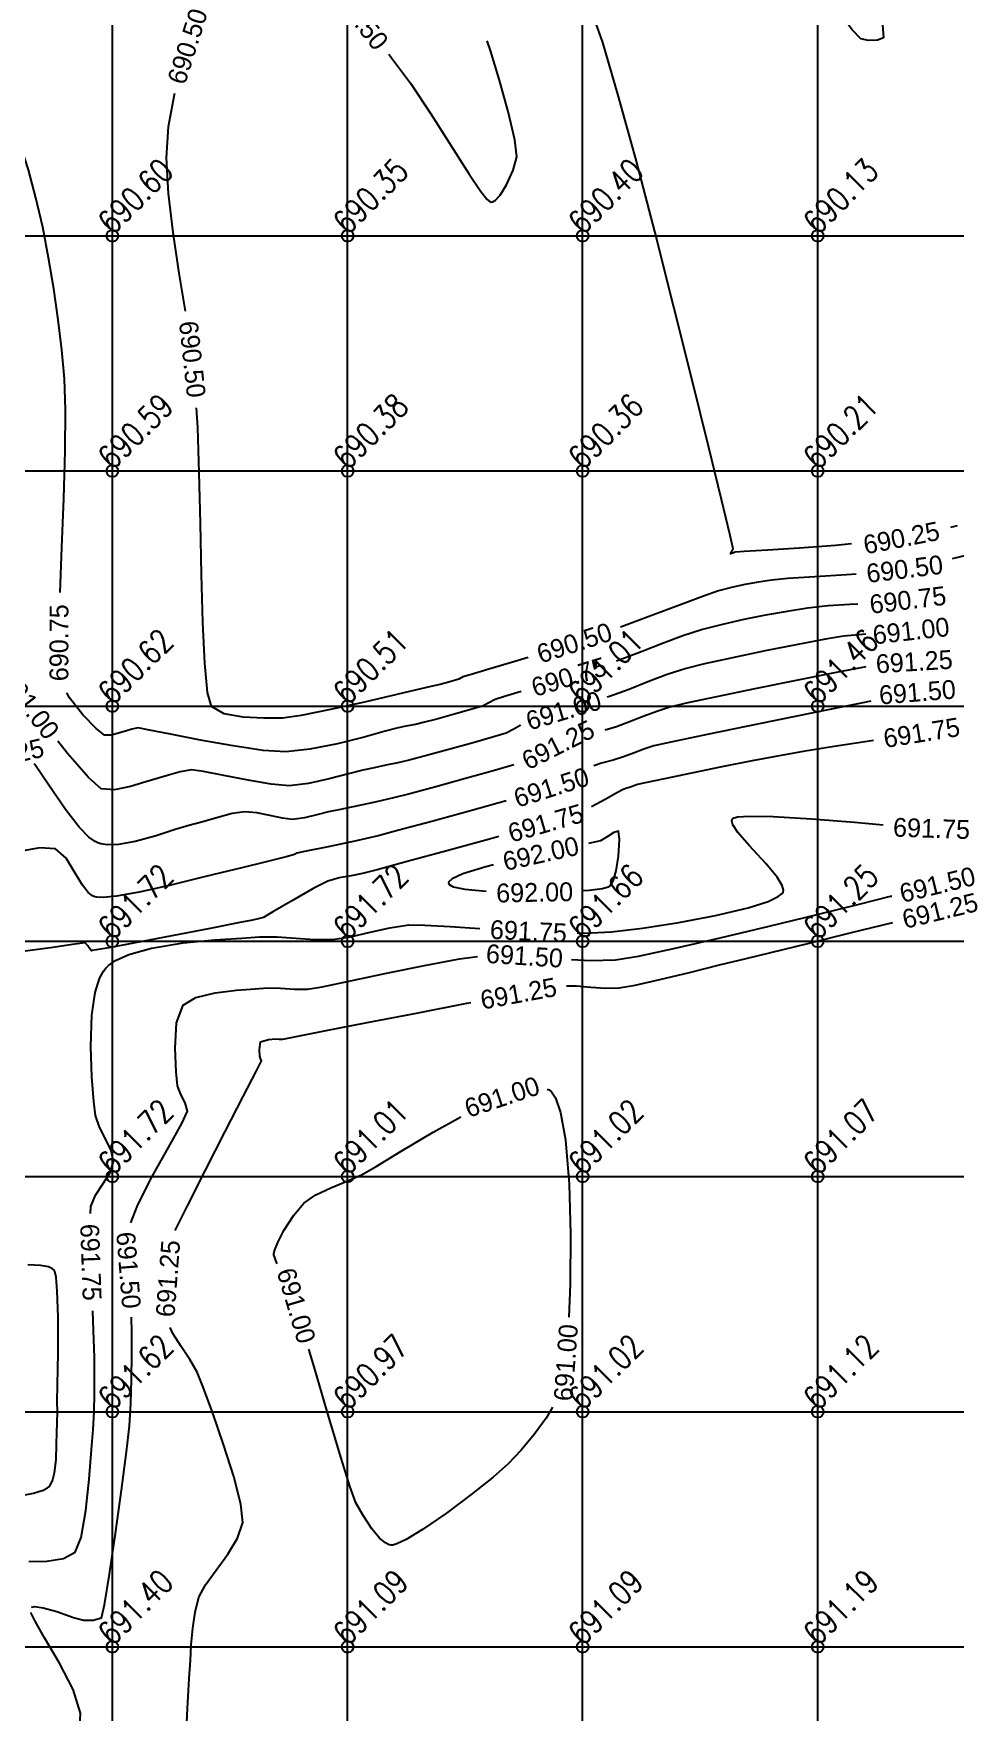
# Model space of a CAD drawing. Header units: millimetres. Extents: x 708400 to 708940, y 1331410 to 1331890.
# Drawn here: x 708603.32 to 708622.93, y 1331613.61 to 1331649.3 of the extents above; entities that cross this region are included whole.
import ezdxf

# ---------------------------------------------------------------- set-up
doc = ezdxf.new("R2010")
doc.units = ezdxf.units.MM
doc.header["$PDMODE"] = 32
doc.header["$PDSIZE"] = 0.25
for name, color, linetype in [('BLOCK LEVELS', 251, 'Continuous'), ('CONT-MJR', 210, 'Continuous'), ('CONT-MNR', 90, 'Continuous'), ('grid', 4, 'Continuous')]:
    doc.layers.add(name, color=color, linetype=linetype)
doc.styles.add('RS', font='romans.shx', dxfattribs={"height": 5})

msp = doc.modelspace()

# ---------------------------------------------------------------- linework, layer by layer
at = {"layer": 'BLOCK LEVELS', "color": 251}
for p in [(708605, 1331645, 690.599), (708610, 1331645, 690.352), (708615, 1331645, 690.401), (708620, 1331645, 690.127), (708605, 1331640, 690.589), (708610, 1331640, 690.384), (708615, 1331640, 690.361), (708620, 1331640, 690.213), (708605, 1331635, 690.618), (708610, 1331635, 690.514), (708615, 1331635, 691.01), (708620, 1331635, 691.456), (708605, 1331630, 691.725), (708610, 1331630, 691.724), (708615, 1331630, 691.656), (708620, 1331630, 691.246), (708605, 1331625, 691.716), (708610, 1331625, 691.006), (708615, 1331625, 691.022), (708620, 1331625, 691.069), (708605, 1331620, 691.619), (708610, 1331620, 690.972), (708615, 1331620, 691.017), (708620, 1331620, 691.12), (708605, 1331615, 691.398), (708610, 1331615, 691.087), (708615, 1331615, 691.088), (708620, 1331615, 691.187)]:
    msp.add_point(p, dxfattribs=at)
at = {"layer": 'CONT-MJR', "flags": 128}
for points, elevation in [([(708621.146, 1331650.592), (708621.172, 1331650.481), (708621.273, 1331650.024), (708621.377, 1331649.484), (708621.395, 1331649.21), (708621.27, 1331649.158), (708621.079, 1331649.152), (708620.918, 1331649.19), (708620.734, 1331649.379), (708620.432, 1331649.774), (708620.131, 1331650.254), (708620.082, 1331650.375)], 690), ([(708610.875, 1331648.86), (708610.936, 1331648.783), (708611.337, 1331648.247), (708611.773, 1331647.591), (708612.204, 1331646.912), (708612.588, 1331646.308), (708612.834, 1331645.944), (708612.97, 1331645.773), (708613.032, 1331645.719), (708613.054, 1331645.713), (708613.082, 1331645.719), (708613.144, 1331645.756), (708613.244, 1331645.865), (708613.38, 1331646.081), (708613.522, 1331646.396), (708613.599, 1331646.68), (708613.557, 1331647.042), (708613.416, 1331647.642), (708613.225, 1331648.327), (708613.037, 1331648.94), (708612.966, 1331649.145)], 690.5), ([(708606.551, 1331643.399), (708606.42, 1331644.207), (708606.289, 1331645.071), (708606.19, 1331645.898), (708606.149, 1331646.659), (708606.19, 1331647.323), (708606.32, 1331648.001), (708606.327, 1331648.03)], 690.5), ([(708628.514, 1331645.049), (708628.491, 1331644.981), (708628.069, 1331643.818), (708627.62, 1331642.625), (708627.182, 1331641.501), (708626.797, 1331640.544), (708626.503, 1331639.853), (708626.342, 1331639.526), (708626.096, 1331639.261), (708625.78, 1331639.002), (708625.469, 1331638.789), (708625.24, 1331638.663), (708624.995, 1331638.604), (708624.722, 1331638.582), (708624.463, 1331638.554), (708624.18, 1331638.482), (708623.682, 1331638.348), (708623.066, 1331638.185), (708622.861, 1331638.135)], 690.5), ([(708613.838, 1331636.037), (708613.559, 1331635.952), (708613.007, 1331635.785), (708612.61, 1331635.666), (708612.455, 1331635.62), (708612.369, 1331635.574), (708612.178, 1331635.52), (708611.967, 1331635.462), (708611.871, 1331635.441), (708611.774, 1331635.421), (708611.561, 1331635.369), (708611.045, 1331635.245), (708610.359, 1331635.086), (708609.638, 1331634.926), (708609.013, 1331634.801), (708608.619, 1331634.748), (708608.219, 1331634.743), (708607.778, 1331634.763), (708607.378, 1331634.837), (708607.103, 1331634.994), (708607.023, 1331635.29), (708606.966, 1331635.913), (708606.925, 1331636.778), (708606.894, 1331637.798), (708606.87, 1331638.887), (708606.844, 1331639.958), (708606.813, 1331640.927), (708606.791, 1331641.346)], 690.5), ([(708620.82, 1331637.807), (708620.612, 1331637.79), (708619.935, 1331637.746), (708619.367, 1331637.711), (708619.014, 1331637.68), (708618.738, 1331637.636), (708618.449, 1331637.583), (708618.162, 1331637.52), (708617.892, 1331637.451), (708617.567, 1331637.34), (708617.059, 1331637.15), (708616.451, 1331636.92), (708615.828, 1331636.687), (708615.802, 1331636.678)], 690.5), ([(708621.019, 1331636.531), (708620.95, 1331636.527), (708620.549, 1331636.486), (708620.163, 1331636.421), (708619.573, 1331636.31), (708618.881, 1331636.173), (708618.188, 1331636.03), (708617.594, 1331635.9), (708617.201, 1331635.803), (708616.8, 1331635.672), (708616.383, 1331635.514), (708615.968, 1331635.35), (708615.57, 1331635.205), (708615.519, 1331635.188)], 691), ([(708621.132, 1331635.104), (708620.96, 1331635.07), (708619.902, 1331634.856), (708618.751, 1331634.622), (708617.683, 1331634.403), (708616.877, 1331634.236), (708616.511, 1331634.156), (708616.298, 1331634.084), (708616.079, 1331633.999), (708615.868, 1331633.92), (708615.646, 1331633.853), (708615.404, 1331633.785), (708615.239, 1331633.728)], 691.5), ([(708613.679, 1331634.593), (708613.669, 1331634.589), (708613.519, 1331634.502), (708613.372, 1331634.429), (708613.131, 1331634.354), (708612.671, 1331634.223), (708612.125, 1331634.072), (708611.626, 1331633.936), (708611.309, 1331633.853), (708611.069, 1331633.798), (708610.816, 1331633.744), (708610.563, 1331633.692), (708610.322, 1331633.642), (708610.017, 1331633.564), (708609.609, 1331633.456), (708609.166, 1331633.357), (708608.76, 1331633.309), (708608.378, 1331633.341), (708607.883, 1331633.425), (708607.37, 1331633.528), (708606.937, 1331633.614), (708606.68, 1331633.646), (708606.44, 1331633.606), (708606.19, 1331633.532), (708605.951, 1331633.465), (708605.712, 1331633.393), (708605.384, 1331633.292), (708605.043, 1331633.221), (708604.76, 1331633.239), (708604.489, 1331633.48), (708604.045, 1331633.996), (708603.836, 1331634.259)], 691), ([(708613.376, 1331632.987), (708612.614, 1331632.774), (708611.795, 1331632.549), (708611.093, 1331632.36), (708610.651, 1331632.244), (708610.157, 1331632.131), (708609.589, 1331632.011), (708609.12, 1331631.915), (708608.924, 1331631.875), (708608.872, 1331631.846), (708608.694, 1331631.799), (708608.27, 1331631.69), (708607.755, 1331631.562), (708607.303, 1331631.456), (708606.868, 1331631.35), (708606.244, 1331631.196), (708605.569, 1331631.043), (708605.086, 1331630.957), (708604.804, 1331630.93), (708604.671, 1331630.936), (708604.624, 1331630.947), (708604.576, 1331630.97), (708604.485, 1331631.04), (708604.36, 1331631.195), (708604.207, 1331631.451), (708604.013, 1331631.767), (708603.788, 1331631.968), (708603.459, 1331631.989), (708603.023, 1331631.908)], 691.5), ([(708615.011, 1331631.078), (708615.136, 1331631.087), (708615.424, 1331631.126), (708615.54, 1331631.158), (708615.571, 1331631.175), (708615.601, 1331631.208), (708615.654, 1331631.302), (708615.715, 1331631.498), (708615.765, 1331631.811), (708615.783, 1331632.168), (708615.761, 1331632.341), (708615.666, 1331632.316), (708615.521, 1331632.222), (708615.377, 1331632.139), (708615.121, 1331632.081)], 692), ([(708613.105, 1331631.624), (708612.939, 1331631.583), (708612.455, 1331631.432), (708612.223, 1331631.328), (708612.151, 1331631.265), (708612.144, 1331631.236), (708612.158, 1331631.21), (708612.243, 1331631.162), (708612.494, 1331631.106), (708612.945, 1331631.063)], 692), ([(708614.761, 1331629.613), (708615.165, 1331629.59), (708615.695, 1331629.606), (708616.188, 1331629.687), (708616.966, 1331629.852), (708617.926, 1331630.072), (708618.966, 1331630.32), (708619.985, 1331630.569), (708620.88, 1331630.79), (708621.549, 1331630.957), (708621.574, 1331630.963)], 691.5), ([(708605.388, 1331624.015), (708605.537, 1331624.397), (708605.847, 1331624.997), (708606.192, 1331625.617), (708606.474, 1331626.125), (708606.594, 1331626.389), (708606.549, 1331626.563), (708606.453, 1331626.746), (708606.386, 1331626.926), (708606.354, 1331627.223), (708606.331, 1331627.731), (708606.365, 1331628.266), (708606.506, 1331628.646), (708606.775, 1331628.805), (708607.183, 1331628.906), (708607.635, 1331628.964), (708608.038, 1331628.993), (708608.298, 1331629.009), (708608.577, 1331629.006), (708608.87, 1331628.983), (708609.15, 1331628.98), (708609.462, 1331629.035), (708610.06, 1331629.161), (708610.825, 1331629.323), (708611.638, 1331629.488), (708612.382, 1331629.625), (708612.761, 1331629.676)], 691.5), ([(708614.248, 1331626.86), (708614.289, 1331626.841), (708614.337, 1331626.802), (708614.422, 1331626.673), (708614.529, 1331626.364), (708614.633, 1331625.776), (708614.712, 1331624.839), (708614.742, 1331623.781), (708614.733, 1331622.714), (708614.706, 1331622.008)], 691), ([(708608.505, 1331623.144), (708608.493, 1331623.159), (708608.429, 1331623.335), (708608.432, 1331623.363), (708608.452, 1331623.441), (708608.516, 1331623.597), (708608.646, 1331623.85), (708608.854, 1331624.176), (708609.071, 1331624.432), (708609.326, 1331624.609), (708609.644, 1331624.761), (708609.983, 1331624.899), (708610.297, 1331625.033), (708610.605, 1331625.211), (708611.142, 1331625.54), (708611.824, 1331625.946), (708612.408, 1331626.267)], 691), ([(708602.96, 1331618.194), (708603.324, 1331618.268), (708603.527, 1331618.333), (708603.617, 1331618.379), (708603.647, 1331618.403), (708603.676, 1331618.438), (708603.723, 1331618.527), (708603.77, 1331618.701), (708603.801, 1331618.974), (708603.81, 1331619.31), (708603.814, 1331619.548), (708603.825, 1331619.767), (708603.828, 1331619.997), (708603.827, 1331620.217), (708603.833, 1331620.572), (708603.843, 1331621.243), (708603.842, 1331622.016), (708603.826, 1331622.563), (708603.8, 1331622.86), (708603.775, 1331622.978), (708603.759, 1331623.008), (708603.727, 1331623.037), (708603.641, 1331623.078), (708603.469, 1331623.109), (708603.202, 1331623.125)], 692), ([(708603.278, 1331615.845), (708603.352, 1331615.856), (708603.524, 1331615.83), (708603.815, 1331615.748), (708604.172, 1331615.627), (708604.383, 1331615.566), (708604.593, 1331615.565), (708604.766, 1331615.619), (708604.83, 1331615.894), (708604.937, 1331616.543), (708605.066, 1331617.408), (708605.195, 1331618.328), (708605.3, 1331619.145), (708605.361, 1331619.698), (708605.389, 1331620.174), (708605.404, 1331620.69), (708605.409, 1331621.207), (708605.409, 1331621.685), (708605.408, 1331622.01)], 691.5), ([(708614.36, 1331620.094), (708614.225, 1331619.864), (708613.968, 1331619.511), (708613.689, 1331619.182), (708613.413, 1331618.89), (708613.094, 1331618.605), (708612.631, 1331618.236), (708612.104, 1331617.845), (708611.592, 1331617.495), (708611.246, 1331617.285), (708611.05, 1331617.189), (708610.96, 1331617.162), (708610.928, 1331617.161), (708610.888, 1331617.171), (708610.806, 1331617.21), (708610.681, 1331617.312), (708610.517, 1331617.507), (708610.33, 1331617.794), (708610.178, 1331618.062), (708610.05, 1331618.414), (708609.833, 1331619.107), (708609.567, 1331620.001), (708609.287, 1331620.956), (708609.179, 1331621.327)], 691), ([(708603.315, 1331606.917), (708603.562, 1331608.337), (708603.805, 1331609.774), (708604.024, 1331611.122), (708604.196, 1331612.278), (708604.302, 1331613.135), (708604.321, 1331613.59), (708604.161, 1331614.09), (708603.871, 1331614.655), (708603.556, 1331615.194), (708603.354, 1331615.545), (708603.265, 1331615.731)], 691.5)]:
    msp.add_lwpolyline(points, dxfattribs=dict(at, elevation=elevation))
at = {"layer": 'CONT-MNR', "flags": 128}
for points, elevation in [([(708620.717, 1331638.449), (708620.376, 1331638.418), (708619.612, 1331638.36), (708618.929, 1331638.316), (708618.438, 1331638.287), (708618.246, 1331638.276), (708618.191, 1331638.255), (708618.142, 1331638.24), (708618.171, 1331638.29), (708618.203, 1331638.348), (708618.137, 1331638.629), (708617.953, 1331639.392), (708617.677, 1331640.528), (708617.332, 1331641.929), (708616.942, 1331643.486), (708616.533, 1331645.091), (708616.128, 1331646.635), (708615.751, 1331648.011), (708615.427, 1331649.108), (708615.288, 1331649.509)], 690.25), ([(708603.891, 1331637.415), (708603.925, 1331638.37), (708603.963, 1331639.418), (708603.991, 1331640.423), (708603.999, 1331641.3), (708603.977, 1331641.959), (708603.92, 1331642.574), (708603.845, 1331643.215), (708603.753, 1331643.872), (708603.642, 1331644.532), (708603.516, 1331645.182), (708603.372, 1331645.81), (708603.214, 1331646.405), (708603.008, 1331647.044), (708602.917, 1331647.307)], 690.75), ([(708622.967, 1331638.835), (708622.822, 1331638.801)], 690.25), ([(708620.852, 1331637.17), (708620.685, 1331637.161), (708620.218, 1331637.13), (708619.781, 1331637.083), (708619.348, 1331637.016), (708618.891, 1331636.935), (708618.426, 1331636.842), (708617.972, 1331636.738), (708617.547, 1331636.627), (708617.13, 1331636.494), (708616.699, 1331636.334), (708616.263, 1331636.164), (708615.834, 1331635.996), (708615.722, 1331635.956)], 690.75), ([(708621.023, 1331635.837), (708620.99, 1331635.831), (708620.358, 1331635.708), (708619.543, 1331635.545), (708618.664, 1331635.367), (708617.843, 1331635.197), (708617.2, 1331635.06), (708616.856, 1331634.98), (708616.576, 1331634.888), (708616.286, 1331634.778), (708615.997, 1331634.664), (708615.719, 1331634.562), (708615.479, 1331634.487)], 691.25), ([(708613.689, 1331635.311), (708613.339, 1331635.205), (708613.136, 1331635.141), (708613.003, 1331635.071), (708612.87, 1331635.001), (708612.67, 1331634.941), (708612.293, 1331634.835), (708611.896, 1331634.726), (708611.638, 1331634.657), (708611.445, 1331634.613), (708611.242, 1331634.571), (708611.048, 1331634.531), (708610.803, 1331634.466), (708610.351, 1331634.343), (708609.785, 1331634.202), (708609.2, 1331634.084), (708608.689, 1331634.029), (708608.206, 1331634.06), (708607.564, 1331634.153), (708606.87, 1331634.278), (708606.231, 1331634.403), (708605.755, 1331634.5), (708605.548, 1331634.538), (708605.411, 1331634.509), (708605.275, 1331634.47), (708605.152, 1331634.432), (708604.979, 1331634.385), (708604.828, 1331634.385), (708604.654, 1331634.523), (708604.373, 1331634.817), (708604.086, 1331635.179), (708604.03, 1331635.281)], 690.75), ([(708621.188, 1331634.272), (708621.048, 1331634.25), (708620.351, 1331634.141), (708619.69, 1331634.034), (708619.143, 1331633.94), (708618.602, 1331633.836), (708617.963, 1331633.708), (708617.314, 1331633.574), (708616.741, 1331633.455), (708616.329, 1331633.367), (708616.166, 1331633.332), (708616.091, 1331633.305), (708616.017, 1331633.278), (708615.938, 1331633.254), (708615.858, 1331633.228), (708615.739, 1331633.161), (708615.477, 1331633.014), (708615.189, 1331632.859)], 691.75), ([(708613.535, 1331633.752), (708613.128, 1331633.635), (708612.511, 1331633.462), (708611.875, 1331633.287), (708611.328, 1331633.139), (708610.98, 1331633.049), (708610.617, 1331632.965), (708610.216, 1331632.88), (708609.852, 1331632.806), (708609.595, 1331632.753), (708609.344, 1331632.689), (708609.082, 1331632.623), (708608.83, 1331632.59), (708608.615, 1331632.615), (708608.349, 1331632.675), (708608.07, 1331632.734), (708607.812, 1331632.755), (708607.546, 1331632.715), (708607.241, 1331632.633), (708606.924, 1331632.539), (708606.627, 1331632.46), (708606.331, 1331632.374), (708605.929, 1331632.244), (708605.48, 1331632.122), (708605.13, 1331632.061), (708604.893, 1331632.055), (708604.754, 1331632.075), (708604.692, 1331632.093), (708604.631, 1331632.121), (708604.501, 1331632.214), (708604.292, 1331632.428), (708604.001, 1331632.805), (708603.648, 1331633.322), (708603.351, 1331633.757), (708603.336, 1331633.773)], 691.25), ([(708614.88, 1331630.179), (708615.041, 1331630.176), (708615.615, 1331630.201), (708616.275, 1331630.281), (708617.044, 1331630.401), (708617.824, 1331630.55), (708618.518, 1331630.715), (708618.947, 1331630.85), (708619.161, 1331630.95), (708619.242, 1331631.015), (708619.261, 1331631.046), (708619.268, 1331631.086), (708619.246, 1331631.184), (708619.136, 1331631.367), (708618.894, 1331631.655), (708618.538, 1331632.035), (708618.298, 1331632.312), (708618.191, 1331632.48), (708618.172, 1331632.564), (708618.181, 1331632.597), (708618.201, 1331632.616), (708618.294, 1331632.644), (708618.546, 1331632.664), (708619.052, 1331632.655), (708619.87, 1331632.605), (708620.778, 1331632.531), (708621.389, 1331632.479)], 691.75), ([(708613.219, 1331632.231), (708613.022, 1331632.175), (708612.11, 1331631.924), (708611.269, 1331631.694), (708610.629, 1331631.521), (708610.321, 1331631.44), (708610.076, 1331631.392), (708609.819, 1331631.347), (708609.581, 1331631.281), (708609.281, 1331631.129), (708608.832, 1331630.871), (708608.414, 1331630.625), (708608.21, 1331630.508), (708608.096, 1331630.476), (708607.98, 1331630.451), (708607.711, 1331630.398), (708607.077, 1331630.275), (708606.261, 1331630.117), (708605.447, 1331629.962), (708604.92, 1331629.863), (708604.659, 1331629.816), (708604.57, 1331629.802), (708604.556, 1331629.801), (708604.545, 1331629.808), (708604.518, 1331629.839), (708604.474, 1331629.905), (708604.421, 1331629.965), (708604.2, 1331629.939), (708603.685, 1331629.865), (708603.038, 1331629.779)], 691.75), ([(708604.53, 1331624.211), (708604.539, 1331624.365), (708604.642, 1331624.605), (708604.8, 1331624.848), (708604.948, 1331625.087), (708605.02, 1331625.318), (708604.973, 1331625.552), (708604.854, 1331625.801), (708604.722, 1331626.052), (708604.641, 1331626.296), (708604.605, 1331626.597), (708604.563, 1331627.119), (708604.54, 1331627.762), (708604.564, 1331628.428), (708604.635, 1331628.91), (708604.727, 1331629.209), (708604.81, 1331629.367), (708604.859, 1331629.43), (708604.916, 1331629.487), (708605.062, 1331629.59), (708605.35, 1331629.72), (708605.828, 1331629.853), (708606.505, 1331629.965), (708607.18, 1331630.032), (708607.753, 1331630.07), (708608.126, 1331630.092), (708608.502, 1331630.095), (708608.901, 1331630.066), (708609.3, 1331630.037), (708609.677, 1331630.039), (708610.061, 1331630.097), (708610.479, 1331630.192), (708610.902, 1331630.288), (708611.304, 1331630.348), (708611.643, 1331630.346), (708612.181, 1331630.316), (708612.815, 1331630.274)], 691.75), ([(708614.657, 1331629.052), (708614.867, 1331629.052), (708615.176, 1331629.028), (708615.485, 1331629.006), (708615.776, 1331629.01), (708616.118, 1331629.07), (708616.644, 1331629.189), (708617.269, 1331629.34), (708617.908, 1331629.498), (708618.475, 1331629.636), (708619.002, 1331629.764), (708619.789, 1331629.957), (708620.72, 1331630.185), (708621.599, 1331630.402)], 691.25), ([(708606.335, 1331623.855), (708606.593, 1331624.375), (708606.98, 1331625.138), (708607.398, 1331625.958), (708607.781, 1331626.704), (708608.06, 1331627.248), (708608.168, 1331627.461), (708608.15, 1331627.508), (708608.131, 1331627.556), (708608.124, 1331627.693), (708608.152, 1331627.861), (708608.321, 1331627.913), (708608.471, 1331627.926), (708608.546, 1331627.923), (708608.622, 1331627.921), (708608.869, 1331627.969), (708609.509, 1331628.094), (708610.417, 1331628.272), (708611.468, 1331628.476), (708612.535, 1331628.682), (708612.621, 1331628.698)], 691.25), ([(708603.224, 1331616.813), (708603.607, 1331616.823), (708603.957, 1331616.88), (708604.207, 1331617.011), (708604.333, 1331617.328), (708604.432, 1331617.896), (708604.505, 1331618.568), (708604.556, 1331619.193), (708604.588, 1331619.623), (708604.609, 1331619.994), (708604.618, 1331620.386), (708604.619, 1331620.778), (708604.617, 1331621.151), (708604.606, 1331621.532), (708604.581, 1331622.126), (708604.58, 1331622.145)], 691.75), ([(708606.564, 1331612.917), (708606.595, 1331613.689), (708606.633, 1331614.33), (708606.658, 1331614.712), (708606.677, 1331615.044), (708606.706, 1331615.395), (708606.756, 1331615.74), (708606.837, 1331616.055), (708606.979, 1331616.32), (708607.205, 1331616.633), (708607.453, 1331616.971), (708607.662, 1331617.314), (708607.77, 1331617.641), (708607.73, 1331618.035), (708607.579, 1331618.624), (708607.365, 1331619.304), (708607.132, 1331619.971), (708606.928, 1331620.518), (708606.799, 1331620.841), (708606.649, 1331621.111), (708606.461, 1331621.388), (708606.287, 1331621.66), (708606.23, 1331621.79)], 691.25)]:
    msp.add_lwpolyline(points, dxfattribs=dict(at, elevation=elevation))
at = {"layer": 'grid'}
for p, q in [((708605, 1331410), (708605, 1331890)), ((708610, 1331410), (708610, 1331890)), ((708615, 1331410), (708615, 1331890)), ((708620, 1331410), (708620, 1331890)), ((708400, 1331645), (708845, 1331645)), ((708400, 1331640), (708845, 1331640)), ((708400, 1331635), (708845, 1331635)), ((708400, 1331630), (708845, 1331630)), ((708400, 1331625), (708845, 1331625)), ((708400, 1331620), (708845, 1331620)), ((708400, 1331615), (708845, 1331615))]:
    msp.add_line(p, q, dxfattribs=at)

# ---------------------------------------------------------------- texts
at = {"layer": 'BLOCK LEVELS', "color": 251, "style": 'RS', "width": 0.8}
for s, p in [('690.60', (708605, 1331645, 690.599)), ('690.35', (708610, 1331645, 690.352)), ('690.40', (708615, 1331645, 690.401)), ('690.13', (708620, 1331645, 690.127)), ('690.59', (708605, 1331640, 690.589)), ('690.38', (708610, 1331640, 690.384)), ('690.36', (708615, 1331640, 690.361)), ('690.21', (708620, 1331640, 690.213)), ('690.62', (708605, 1331635, 690.618)), ('690.51', (708610, 1331635, 690.514)), ('691.01', (708615, 1331635, 691.01)), ('691.46', (708620, 1331635, 691.456)), ('691.72', (708605, 1331630, 691.725)), ('691.72', (708610, 1331630, 691.724)), ('691.66', (708615, 1331630, 691.656)), ('691.25', (708620, 1331630, 691.246)), ('691.72', (708605, 1331625, 691.716)), ('691.01', (708610, 1331625, 691.006)), ('691.02', (708615, 1331625, 691.022)), ('691.07', (708620, 1331625, 691.069)), ('691.62', (708605, 1331620, 691.619)), ('690.97', (708610, 1331620, 690.972)), ('691.02', (708615, 1331620, 691.017)), ('691.12', (708620, 1331620, 691.12)), ('691.40', (708605, 1331615, 691.398)), ('691.09', (708610, 1331615, 691.087)), ('691.09', (708615, 1331615, 691.088)), ('691.19', (708620, 1331615, 691.187))]:
    msp.add_text(s, height=0.5, rotation=45.0066, dxfattribs=at).set_placement(p)
at = {"layer": 'CONT-MJR', "char_height": 0.4, "attachment_point": 5}
for s, insert, rotation in [('{690.50}', (708610.235, 1331649.671, 690.5), 308.0301), ('{690.50}', (708606.599, 1331649.028, 690.5), 72.4412), ('{690.50}', (708606.698, 1331642.376, 690.5), 276.1757), ('{690.50}', (708621.848, 1331637.914, 690.5), 7.0149), ('{690.50}', (708614.824, 1331636.344, 690.5), 18.0209), ('{691.00}', (708621.984, 1331636.599, 691), 6.4606), ('{691.00}', (708603.241, 1331635.02, 691), 307.5344), ('{691.00}', (708614.595, 1331634.903, 691), 16.6284), ('{691.50}', (708622.119, 1331635.296, 691.5), 4.5475), ('{691.50}', (708614.335, 1331633.271, 691.5), 17.5064), ('{692.00}', (708614.11, 1331631.864, 692), 12.4656), ('{691.50}', (708622.545, 1331631.203, 691.5), 13.925), ('{692.00}', (708613.979, 1331631.038, 692), 1.1004), ('{691.50}', (708613.763, 1331629.688, 691.5), 356.3412), ('{691.00}', (708613.286, 1331626.69, 691), 18.436), ('{691.50}', (708605.341, 1331623.008, 691.5), 274.5623), ('{691.00}', (708608.908, 1331622.254, 691), 286.377), ('{691.00}', (708614.645, 1331621.043, 691), 85.8308)]:
    msp.add_mtext(s, dxfattribs=dict(at, insert=insert, rotation=rotation))
at = {"layer": 'CONT-MNR', "char_height": 0.4, "attachment_point": 5}
for s, insert, rotation in [('{690.25}', (708621.779, 1331638.576, 690.25), 11.1207), ('{690.75}', (708621.916, 1331637.256, 690.75), 6.9066), ('{690.75}', (708603.865, 1331636.348, 690.75), 89.9222), ('{690.75}', (708614.709, 1331635.621, 690.75), 17.1017), ('{691.25}', (708622.052, 1331635.944, 691.25), 3.5392), ('{691.25}', (708614.479, 1331634.176, 691.25), 26.822), ('{691.75}', (708622.209, 1331634.434, 691.75), 9.1294), ('{691.25}', (708602.734, 1331633.943, 691.25), 12.9), ('{691.75}', (708614.214, 1331632.511, 691.75), 16.0429), ('{691.75}', (708622.42, 1331632.398, 691.75), 358.1687), ('{691.25}', (708622.602, 1331630.649, 691.25), 13.7781), ('{691.75}', (708613.847, 1331630.212, 691.75), 357.2432), ('{691.25}', (708613.636, 1331628.889, 691.25), 10.3397), ('{691.75}', (708604.539, 1331623.177, 691.75), 271.9939), ('{691.25}', (708606.183, 1331622.83, 691.25), 85.6363)]:
    msp.add_mtext(s, dxfattribs=dict(at, insert=insert, rotation=rotation))

doc.saveas('drawing.dxf')
